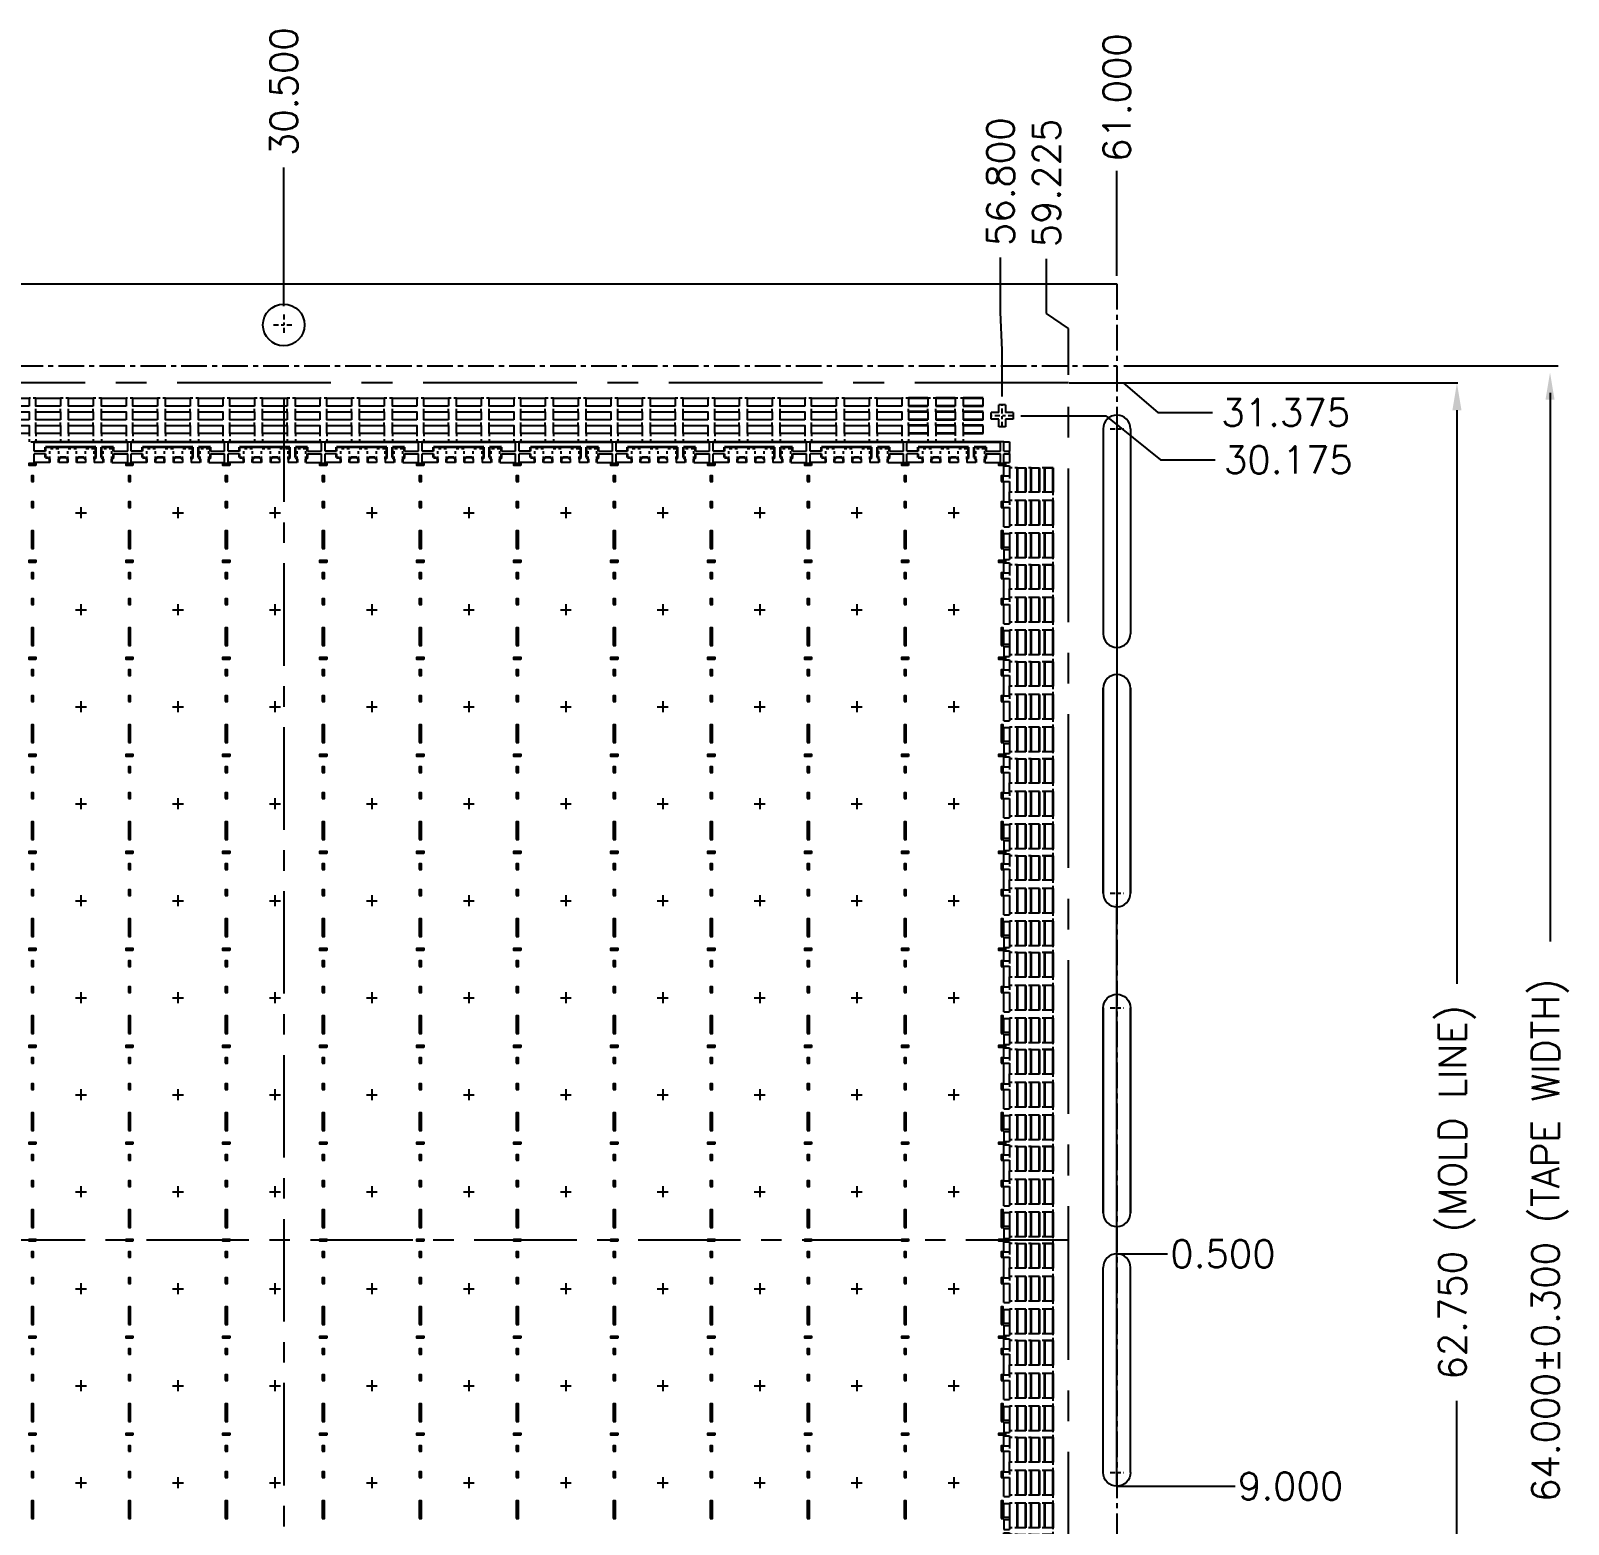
# Model space of a CAD drawing. Extents: x -251 to -90, y -161 to -25.
# Drawn here: x -146.3 to -90.1, y -82.6 to -28 of the extents above; entities that cross this region are included whole.
import ezdxf

# ---------------------------------------------------------------- set-up
doc = ezdxf.new("R2010")
doc.units = 0
doc.header["$LTSCALE"] = 0.15
doc.header["$MEASUREMENT"] = 0
doc.header["$PDSIZE"] = 0.2
doc.linetypes.add('CENTER', pattern=[2, 1.25, -0.25, 0.25, -0.25])
doc.linetypes.add('HIDDEN', pattern=[9.525, 6.35, -3.175])
for name, color, linetype in [('1', 7, 'Continuous'), ('1D', 4, 'Continuous'), ('2', 7, 'Continuous'), ('2D', 4, 'Continuous'), ('3', 7, 'Continuous'), ('HATCH', 4, 'Continuous'), ('Ribbon', 4, 'Continuous')]:
    doc.layers.add(name, color=color, linetype=linetype)
doc.layers.add('实线', color=7, linetype='Continuous', lineweight=35)
doc.styles.add('SIMPLEX', font='SIMPLEX')
doc.dimstyles.new('0.1', dxfattribs={"dimtxt": 0.1, "dimasz": 0.1, "dimexe": 0.03, "dimexo": 0.03, "dimgap": 0.03, "dimtad": 0, "dimdec": 3, "dimzin": 1, "dimdsep": 46, "dimtxsty": 'SIMPLEX', "dimcen": 0, "dimclrd": 256, "dimclre": 256, "dimclrt": 256, "dimadec": 0, "dimazin": 1, "dimtm": 1.25, "dimtfac": 1, "dimtdec": 3, "dimtmove": 0, "dimatfit": 0, "dimfxl": 1, "dimtolj": 1, "dimtzin": 0, "dimlwd": -1, "dimlwe": -1, "dimarcsym": 1})
doc.dimstyles.new('1.0', dxfattribs={"dimtxt": 1, "dimasz": 1, "dimexe": 0.3, "dimexo": 0.3, "dimgap": 0.3, "dimtad": 0, "dimdec": 3, "dimzin": 1, "dimdsep": 46, "dimtxsty": 'SIMPLEX', "dimcen": 0, "dimclrd": 256, "dimclre": 256, "dimclrt": 256, "dimadec": 0, "dimazin": 1, "dimtm": 1.25, "dimtfac": 1, "dimtdec": 3, "dimtmove": 0, "dimatfit": 0, "dimfxl": 1, "dimtolj": 1, "dimtzin": 0, "dimlwd": -1, "dimlwe": -1, "dimarcsym": 1})

# ---------------------------------------------------------------- blocks, each defined once
blk = doc.blocks.new('*D13')
at = {"layer": '1D', "transparency": 16777216}
for p, q in [((539.205, -715.633), (553.428, -715.633)), ((553.398, -716.633), (553.398, -737.63)), ((553.398, -777.383), (553.398, -752.881)), ((539.205, -778.383), (553.428, -778.383))]:
    blk.add_line(p, q, dxfattribs=at)
for points in [[(553.231, -716.633), (553.564, -716.633), (553.398, -715.633)], [(553.231, -777.383), (553.564, -777.383), (553.398, -778.383)]]:
    blk.add_solid(points, dxfattribs=at)
at = {"layer": 'Defpoints', "color": 0, "transparency": 16777216}
for p in [(539.175, -715.633), (539.175, -778.383), (553.398, -778.383)]:
    blk.add_point(p, dxfattribs=at)
at = {"layer": '1D', "transparency": 16777216, "insert": (553.398, -745.255), "char_height": 1, "attachment_point": 5, "rotation": 90, "style": 'SIMPLEX'}
blk.add_mtext('\\A1;62.750 (MOLD LINE)', dxfattribs=at)
blk = doc.blocks.new('*D19')
at = {"layer": '2D', "transparency": 16777216}
blk.add_line((540.95, -711.708), (540.95, -707.867), dxfattribs=at)
at = {"layer": 'Defpoints', "color": 0, "transparency": 16777216}
for p in [(540.95, -707.867), (540.95, -712.008), (479.95, -747.008)]:
    blk.add_point(p, dxfattribs=at)
at = {"layer": '2D', "transparency": 16777216, "insert": (540.95, -705.186), "char_height": 1, "attachment_point": 5, "rotation": 90, "style": 'SIMPLEX'}
blk.add_mtext('\\A1;61.000', dxfattribs=at)
blk = doc.blocks.new('*D20')
at = {"layer": '2D', "transparency": 16777216}
blk.add_line((510.45, -712.827), (510.45, -707.746), dxfattribs=at)
at = {"layer": 'Defpoints', "color": 0, "transparency": 16777216}
for p in [(510.45, -707.746), (510.45, -713.127), (479.95, -747.008)]:
    blk.add_point(p, dxfattribs=at)
at = {"layer": '2D', "transparency": 16777216, "insert": (510.45, -704.97), "char_height": 1, "attachment_point": 5, "rotation": 90, "style": 'SIMPLEX'}
blk.add_mtext('\\A1;30.500', dxfattribs=at)
blk = doc.blocks.new('*D26')
at = {"layer": '2D', "transparency": 16777216}
blk.add_line((535.45, -781.189), (535.45, -786.605), dxfattribs=at)
at = {"layer": 'Defpoints', "color": 0, "transparency": 16777216}
for p in [(479.95, -747.008), (535.45, -780.889), (535.45, -786.605)]:
    blk.add_point(p, dxfattribs=at)
at = {"layer": '2D', "transparency": 16777216, "insert": (535.45, -789.381), "char_height": 1, "attachment_point": 5, "rotation": 90, "style": 'SIMPLEX'}
blk.add_mtext('\\A1;55.500', dxfattribs=at)
blk = doc.blocks.new('*D7')
at = {"layer": '2D', "transparency": 16777216}
for p, q in [((538.375, -713.086), (538.375, -711.086)), ((539.175, -713.633), (538.375, -713.086)), ((539.175, -715.333), (539.175, -713.633))]:
    blk.add_line(p, q, dxfattribs=at)
at = {"layer": 'Defpoints', "color": 0, "transparency": 16777216}
for p in [(538.375, -711.086), (539.175, -715.633), (479.95, -747.008)]:
    blk.add_point(p, dxfattribs=at)
at = {"layer": '2D', "transparency": 16777216, "insert": (538.375, -708.31), "char_height": 1, "attachment_point": 5, "rotation": 90, "style": 'SIMPLEX'}
blk.add_mtext('\\A1;59.225', dxfattribs=at)
blk = doc.blocks.new('*D8')
at = {"layer": '2D', "transparency": 16777216}
for p, q in [((536.691, -713.044), (536.691, -711.044)), ((536.75, -714.429), (536.691, -713.044)), ((536.75, -716.129), (536.75, -714.429))]:
    blk.add_line(p, q, dxfattribs=at)
at = {"layer": 'Defpoints', "color": 0, "transparency": 16777216}
for p in [(536.691, -711.044), (536.75, -716.429), (479.95, -747.008)]:
    blk.add_point(p, dxfattribs=at)
at = {"layer": '2D', "transparency": 16777216, "insert": (536.691, -708.268), "char_height": 1, "attachment_point": 5, "rotation": 90, "style": 'SIMPLEX'}
blk.add_mtext('\\A1;56.800', dxfattribs=at)
blk = doc.blocks.new('*D9')
at = {"layer": '2D', "transparency": 16777216}
for p, q in [((539.475, -715.633), (541.175, -715.633)), ((541.175, -715.633), (542.447, -716.713)), ((542.447, -716.713), (544.447, -716.713))]:
    blk.add_line(p, q, dxfattribs=at)
at = {"layer": 'Defpoints', "color": 0, "transparency": 16777216}
for p in [(539.175, -715.633), (544.447, -716.713), (479.95, -747.008)]:
    blk.add_point(p, dxfattribs=at)
at = {"layer": '2D', "transparency": 16777216, "insert": (547.128, -716.713), "char_height": 1, "attachment_point": 5, "style": 'SIMPLEX'}
blk.add_mtext('\\A1;31.375', dxfattribs=at)
blk = doc.blocks.new('*D10')
at = {"layer": '2D', "transparency": 16777216}
for p, q in [((537.43, -716.834), (540.542, -716.834)), ((540.542, -716.834), (542.542, -718.446)), ((542.542, -718.446), (544.542, -718.446))]:
    blk.add_line(p, q, dxfattribs=at)
at = {"layer": 'Defpoints', "color": 0, "transparency": 16777216}
for p in [(537.13, -716.834), (544.542, -718.446), (479.95, -747.008)]:
    blk.add_point(p, dxfattribs=at)
at = {"layer": '2D', "transparency": 16777216, "insert": (547.223, -718.446), "char_height": 1, "attachment_point": 5, "style": 'SIMPLEX'}
blk.add_mtext('\\A1;30.175', dxfattribs=at)
blk = doc.blocks.new('103')
at = {"layer": 'HATCH'}
for p, q in [((-0.2, 0), (0.2, 0)), ((0, 0.2), (0, -0.2))]:
    blk.add_line(p, q, dxfattribs=at)
blk = doc.blocks.new('*U33')
at = {"layer": 'HATCH'}
blk.add_blockref('103', (0, 0), dxfattribs=at)
blk = doc.blocks.new('*U34')
at = {"layer": '1', "color": 0, "linetype": 'ByBlock', "lineweight": -2, "transparency": 16777216}
for p in [(78.1, 53.25), (81.65, 53.25), (85.2, 53.25), (88.75, 53.25), (92.3, 53.25), (95.85, 53.25), (99.4, 53.25), (102.95, 53.25), (106.5, 53.25), (110.05, 53.25), (78.1, 49.7), (81.65, 49.7), (85.2, 49.7), (88.75, 49.7), (92.3, 49.7), (95.85, 49.7), (99.4, 49.7), (102.95, 49.7), (106.5, 49.7), (110.05, 49.7), (78.1, 46.15), (81.65, 46.15), (85.2, 46.15), (88.75, 46.15), (92.3, 46.15), (95.85, 46.15), (99.4, 46.15), (102.95, 46.15), (106.5, 46.15), (110.05, 46.15), (78.1, 42.6), (81.65, 42.6), (85.2, 42.6), (88.75, 42.6), (92.3, 42.6), (95.85, 42.6), (99.4, 42.6), (102.95, 42.6), (106.5, 42.6), (110.05, 42.6), (78.1, 39.05), (81.65, 39.05), (85.2, 39.05), (88.75, 39.05), (92.3, 39.05), (95.85, 39.05), (99.4, 39.05), (102.95, 39.05), (106.5, 39.05), (110.05, 39.05), (78.1, 35.5), (81.65, 35.5), (85.2, 35.5), (88.75, 35.5), (92.3, 35.5), (95.85, 35.5), (99.4, 35.5), (102.95, 35.5), (106.5, 35.5), (110.05, 35.5), (78.1, 31.95), (81.65, 31.95), (85.2, 31.95), (88.75, 31.95), (92.3, 31.95), (95.85, 31.95), (99.4, 31.95), (102.95, 31.95), (106.5, 31.95), (110.05, 31.95), (78.1, 28.4), (81.65, 28.4), (85.2, 28.4), (88.75, 28.4), (92.3, 28.4), (95.85, 28.4), (99.4, 28.4), (102.95, 28.4), (106.5, 28.4), (110.05, 28.4), (78.1, 24.85), (81.65, 24.85), (85.2, 24.85), (88.75, 24.85), (92.3, 24.85), (95.85, 24.85), (99.4, 24.85), (102.95, 24.85), (106.5, 24.85), (110.05, 24.85), (78.1, 21.3), (81.65, 21.3), (85.2, 21.3), (88.75, 21.3), (92.3, 21.3), (95.85, 21.3), (99.4, 21.3), (102.95, 21.3), (106.5, 21.3), (110.05, 21.3), (78.1, 17.75), (81.65, 17.75), (85.2, 17.75), (88.75, 17.75), (92.3, 17.75), (95.85, 17.75), (99.4, 17.75), (102.95, 17.75), (106.5, 17.75), (110.05, 17.75)]:
    blk.add_blockref('*U33', p, dxfattribs=at)
blk = doc.blocks.new('*U38')
at = {"layer": 'HATCH'}
blk.add_lwpolyline([(-0.125, 0.04), (0.125, 0.04), (0.125, -0.04), (-0.125, -0.04)], close=True, dxfattribs=at)
blk = doc.blocks.new('*U39')
at = {"layer": '1', "color": 0, "linetype": 'ByBlock', "lineweight": -2, "transparency": 16777216}
blk.add_blockref('*U38', (0, 0), dxfattribs=at)
blk = doc.blocks.new('*U36')
at = {"layer": '1', "rotation": 180}
blk.add_blockref('*U39', (0, 0), dxfattribs=at)
blk = doc.blocks.new('*U37')
at = {"layer": 'HATCH', "color": 0, "linetype": 'ByBlock', "lineweight": -2, "transparency": 16777216}
for p in [(78.1, 56.8), (81.65, 56.8), (85.2, 56.8), (88.75, 56.8), (92.3, 56.8), (95.85, 56.8), (99.4, 56.8), (102.95, 56.8), (106.5, 56.8), (110.05, 56.8), (113.6, 56.8), (78.1, 53.25), (81.65, 53.25), (85.2, 53.25), (88.75, 53.25), (92.3, 53.25), (95.85, 53.25), (99.4, 53.25), (102.95, 53.25), (106.5, 53.25), (110.05, 53.25), (113.6, 53.25), (78.1, 49.7), (81.65, 49.7), (85.2, 49.7), (88.75, 49.7), (92.3, 49.7), (95.85, 49.7), (99.4, 49.7), (102.95, 49.7), (106.5, 49.7), (110.05, 49.7), (113.6, 49.7), (78.1, 46.15), (81.65, 46.15), (85.2, 46.15), (88.75, 46.15), (92.3, 46.15), (95.85, 46.15), (99.4, 46.15), (102.95, 46.15), (106.5, 46.15), (110.05, 46.15), (113.6, 46.15), (78.1, 42.6), (81.65, 42.6), (85.2, 42.6), (88.75, 42.6), (92.3, 42.6), (95.85, 42.6), (99.4, 42.6), (102.95, 42.6), (106.5, 42.6), (110.05, 42.6), (113.6, 42.6), (78.1, 39.05), (81.65, 39.05), (85.2, 39.05), (88.75, 39.05), (92.3, 39.05), (95.85, 39.05), (99.4, 39.05), (102.95, 39.05), (106.5, 39.05), (110.05, 39.05), (113.6, 39.05), (78.1, 35.5), (81.65, 35.5), (85.2, 35.5), (88.75, 35.5), (92.3, 35.5), (95.85, 35.5), (99.4, 35.5), (102.95, 35.5), (106.5, 35.5), (110.05, 35.5), (113.6, 35.5), (78.1, 31.95), (81.65, 31.95), (85.2, 31.95), (88.75, 31.95), (92.3, 31.95), (95.85, 31.95), (99.4, 31.95), (102.95, 31.95), (106.5, 31.95), (110.05, 31.95), (113.6, 31.95), (78.1, 28.4), (81.65, 28.4), (85.2, 28.4), (88.75, 28.4), (92.3, 28.4), (95.85, 28.4), (99.4, 28.4), (102.95, 28.4), (106.5, 28.4), (110.05, 28.4), (113.6, 28.4), (78.1, 24.85), (81.65, 24.85), (85.2, 24.85), (88.75, 24.85), (92.3, 24.85), (95.85, 24.85), (99.4, 24.85), (102.95, 24.85), (106.5, 24.85), (110.05, 24.85), (113.6, 24.85), (78.1, 21.3), (81.65, 21.3), (85.2, 21.3), (88.75, 21.3), (92.3, 21.3), (95.85, 21.3), (99.4, 21.3), (102.95, 21.3), (106.5, 21.3), (110.05, 21.3), (113.6, 21.3)]:
    blk.add_blockref('*U36', p, dxfattribs=at)
blk = doc.blocks.new('*U40')
at = {"layer": 'Ribbon'}
for points in [[(-0.04, 1.127), (0.04, 1.127), (0.04, 1.328), (-0.04, 1.328)], [(-0.04, 0.173), (0.04, 0.173), (0.04, 0.373), (-0.04, 0.373)], [(-0.04, -1.328), (0.04, -1.328), (0.04, -0.683), (-0.04, -0.683)]]:
    blk.add_lwpolyline(points, close=True, dxfattribs=at)
blk = doc.blocks.new('*U41')
at = {"layer": '1', "color": 0, "linetype": 'ByBlock', "lineweight": -2, "transparency": 16777216}
for p in [(78.1, 53.25), (81.65, 53.25), (85.2, 53.25), (88.75, 53.25), (92.3, 53.25), (95.85, 53.25), (99.4, 53.25), (102.95, 53.25), (106.5, 53.25), (110.05, 53.25), (113.6, 53.25), (78.1, 49.7), (81.65, 49.7), (85.2, 49.7), (88.75, 49.7), (92.3, 49.7), (95.85, 49.7), (99.4, 49.7), (102.95, 49.7), (106.5, 49.7), (110.05, 49.7), (113.6, 49.7), (78.1, 46.15), (81.65, 46.15), (85.2, 46.15), (88.75, 46.15), (92.3, 46.15), (95.85, 46.15), (99.4, 46.15), (102.95, 46.15), (106.5, 46.15), (110.05, 46.15), (113.6, 46.15), (78.1, 42.6), (81.65, 42.6), (85.2, 42.6), (88.75, 42.6), (92.3, 42.6), (95.85, 42.6), (99.4, 42.6), (102.95, 42.6), (106.5, 42.6), (110.05, 42.6), (113.6, 42.6), (78.1, 39.05), (81.65, 39.05), (85.2, 39.05), (88.75, 39.05), (92.3, 39.05), (95.85, 39.05), (99.4, 39.05), (102.95, 39.05), (106.5, 39.05), (110.05, 39.05), (113.6, 39.05), (78.1, 35.5), (81.65, 35.5), (85.2, 35.5), (88.75, 35.5), (92.3, 35.5), (95.85, 35.5), (99.4, 35.5), (102.95, 35.5), (106.5, 35.5), (110.05, 35.5), (113.6, 35.5), (78.1, 31.95), (81.65, 31.95), (85.2, 31.95), (88.75, 31.95), (92.3, 31.95), (95.85, 31.95), (99.4, 31.95), (102.95, 31.95), (106.5, 31.95), (110.05, 31.95), (113.6, 31.95), (78.1, 28.4), (81.65, 28.4), (85.2, 28.4), (88.75, 28.4), (92.3, 28.4), (95.85, 28.4), (99.4, 28.4), (102.95, 28.4), (106.5, 28.4), (110.05, 28.4), (113.6, 28.4), (78.1, 24.85), (81.65, 24.85), (85.2, 24.85), (88.75, 24.85), (92.3, 24.85), (95.85, 24.85), (99.4, 24.85), (102.95, 24.85), (106.5, 24.85), (110.05, 24.85), (113.6, 24.85), (78.1, 21.3), (81.65, 21.3), (85.2, 21.3), (88.75, 21.3), (92.3, 21.3), (95.85, 21.3), (99.4, 21.3), (102.95, 21.3), (106.5, 21.3), (110.05, 21.3), (113.6, 21.3), (78.1, 17.75), (81.65, 17.75), (85.2, 17.75), (88.75, 17.75), (92.3, 17.75), (95.85, 17.75), (99.4, 17.75), (102.95, 17.75), (106.5, 17.75), (110.05, 17.75), (113.6, 17.75)]:
    blk.add_blockref('*U40', p, dxfattribs=at)
blk = doc.blocks.new('*U46')
at = {"layer": 'HATCH', "linetype": 'HIDDEN', "ltscale": 0.1}
blk.add_line((0, -0.125), (0, 0.125), dxfattribs=at)
blk = doc.blocks.new('*U47')
at = {"layer": '1', "color": 0, "linetype": 'ByBlock', "lineweight": -2, "transparency": 16777216}
for p in [(0, 49.7), (0, 46.15), (0, 42.6), (0, 39.05), (0, 35.5), (0, 31.95), (0, 28.4), (0, 24.85), (0, 21.3), (0, 17.75), (0, 14.2), (0, 10.65), (0, 7.1), (0, 3.55), (0, 0)]:
    blk.add_blockref('*U46', p, dxfattribs=at)
blk = doc.blocks.new('*U52')
at = {"layer": '1'}
for points in [[(-1.775, 0.5), (-0.875, 0.5), (-0.875, 0.2), (-1.775, 0.2)], [(-0.575, 0.5), (0.325, 0.5), (0.325, 0.2), (-0.575, 0.2)], [(0.625, 0.5), (1.525, 0.5), (1.525, 0.2), (0.625, 0.2)], [(-1.775, 0), (-0.875, 0), (-0.875, -0.3), (-1.775, -0.3)], [(-1.775, -0.5), (-0.875, -0.5), (-0.875, -0.8), (-1.775, -0.8)], [(-0.575, 0), (0.325, 0), (0.325, -0.3), (-0.575, -0.3)], [(-0.575, -0.5), (0.325, -0.5), (0.325, -0.8), (-0.575, -0.8)], [(0.625, 0), (1.525, 0), (1.525, -0.3), (0.625, -0.3)], [(0.625, -0.5), (1.525, -0.5), (1.525, -0.8), (0.625, -0.8)]]:
    blk.add_lwpolyline(points, close=True, dxfattribs=at)
at = {"layer": 'HATCH', "linetype": 'HIDDEN', "ltscale": 0.1}
for p, q in [((-1.775, 0.5), (-1.775, 0.8)), ((-0.875, 0.5), (-0.875, 0.8)), ((-0.575, 0.5), (-0.575, 0.8)), ((0.325, 0.5), (0.325, 0.8)), ((0.625, 0.5), (0.625, 0.8)), ((1.525, 0.5), (1.525, 0.8)), ((-0.875, 0.2), (-0.875, 0)), ((-0.575, 0.2), (-0.575, 0)), ((0.325, 0.2), (0.325, 0)), ((0.625, 0.2), (0.625, 0)), ((1.525, 0.2), (1.525, 0)), ((-0.875, -0.3), (-0.875, -0.5)), ((-0.575, -0.3), (-0.575, -0.5)), ((0.325, -0.3), (0.325, -0.5)), ((0.625, -0.3), (0.625, -0.5)), ((1.525, -0.3), (1.525, -0.5)), ((-0.875, -0.8), (-0.575, -0.8)), ((0.325, -0.8), (0.625, -0.8)), ((1.525, -0.8), (1.775, -0.8))]:
    blk.add_line(p, q, dxfattribs=at)
blk = doc.blocks.new('*U53')
at = {"layer": '1', "color": 0, "linetype": 'ByBlock', "lineweight": -2, "transparency": 16777216}
for p in [(0, 0), (3.55, 0), (7.1, 0), (10.65, 0), (14.2, 0), (17.75, 0), (21.3, 0), (24.85, 0), (28.4, 0), (31.95, 0), (35.5, 0), (39.05, 0), (42.6, 0), (46.15, 0)]:
    blk.add_blockref('*U52', p, dxfattribs=at)
blk = doc.blocks.new('*U58')
at = {"layer": '1'}
for p, q in [((0.165, 0), (-0.165, 0)), ((0.815, 0), (0.485, 0)), ((-0.485, 0), (-0.815, 0))]:
    blk.add_line(p, q, dxfattribs=at)
blk = doc.blocks.new('*U59')
at = {"layer": '1', "color": 0, "linetype": 'ByBlock', "lineweight": -2, "transparency": 16777216}
for p in [(74.55, 0), (78.1, 0), (81.65, 0), (85.2, 0), (88.75, 0), (92.3, 0), (95.85, 0), (99.4, 0), (102.95, 0), (106.5, 0)]:
    blk.add_blockref('*U58', p, dxfattribs=at)
blk = doc.blocks.new('*U62')
at = {"layer": 'HATCH', "linetype": 'HIDDEN', "ltscale": 0.1}
blk.add_line((0, -0.125), (0, 0.125), dxfattribs=at)
blk = doc.blocks.new('*U63')
at = {"layer": '1', "color": 0, "linetype": 'ByBlock', "lineweight": -2, "transparency": 16777216}
for p in [(0, 49.7), (0, 46.15), (0, 42.6), (0, 39.05), (0, 35.5), (0, 31.95), (0, 28.4), (0, 24.85), (0, 21.3), (0, 17.75), (0, 14.2), (0, 10.65), (0, 7.1), (0, 3.55), (0, 0)]:
    blk.add_blockref('*U62', p, dxfattribs=at)
blk = doc.blocks.new('*U35')
at = {"layer": '2'}
for p, q in [((-0.35, 1.65), (-0.65, 1.65)), ((-0.65, 1.65), (-0.35, 1.65)), ((0.15, 1.65), (-0.15, 1.65)), ((0.65, 1.65), (0.35, 1.65)), ((-0.65, 0.75), (-0.35, 0.75)), ((-0.65, 0.75), (-0.35, 0.75)), ((-0.15, 0.75), (0.15, 0.75)), ((0.35, 0.75), (0.65, 0.75)), ((-0.65, 0.45), (-0.35, 0.45)), ((-0.65, 0.45), (-0.35, 0.45)), ((-0.15, 0.45), (0.15, 0.45)), ((0.35, 0.45), (0.65, 0.45)), ((-0.65, -0.45), (-0.35, -0.45)), ((-0.65, -0.45), (-0.35, -0.45)), ((-0.15, -0.45), (0.15, -0.45)), ((0.35, -0.45), (0.65, -0.45)), ((-0.65, -0.75), (-0.35, -0.75)), ((-0.65, -0.75), (-0.35, -0.75)), ((-0.15, -0.75), (0.15, -0.75)), ((0.35, -0.75), (0.65, -0.75)), ((-0.65, -1.65), (-0.35, -1.65)), ((-0.65, -1.65), (-0.35, -1.65)), ((-0.15, -1.65), (0.15, -1.65)), ((0.35, -1.65), (0.65, -1.65))]:
    blk.add_line(p, q, dxfattribs=at)
at = {"layer": '实线', "color": 0}
for p, q in [((-0.65, 0.75), (-0.65, 1.65)), ((-0.35, 0.75), (-0.35, 1.65)), ((-0.15, 0.75), (-0.15, 1.65)), ((0.15, 0.75), (0.15, 1.65)), ((0.35, 0.75), (0.35, 1.65)), ((0.65, 0.75), (0.65, 1.65)), ((-0.65, -0.45), (-0.65, 0.45)), ((-0.35, -0.45), (-0.35, 0.45)), ((-0.15, -0.45), (-0.15, 0.45)), ((0.15, -0.45), (0.15, 0.45)), ((0.35, -0.45), (0.35, 0.45)), ((0.65, -0.45), (0.65, 0.45)), ((-0.65, -1.65), (-0.65, -0.75)), ((-0.35, -1.65), (-0.35, -0.75)), ((-0.15, -1.65), (-0.15, -0.75)), ((0.15, -1.65), (0.15, -0.75)), ((0.35, -1.65), (0.35, -0.75)), ((0.65, -1.65), (0.65, -0.75))]:
    blk.add_line(p, q, dxfattribs=at)
blk = doc.blocks.new('*U64')
at = {"layer": '1'}
for p, q in [((0.9, 1.715), (0.7, 1.715)), ((0.9, 1.35), (0.9, 1.715)), ((0.7, 0.395), (0.7, 0.761)), ((0.7, -0.45), (0.7, -0.51)), ((0.9, -0.76), (0.7, -0.76)), ((0.9, -1.255), (0.9, -0.76)), ((0.9, -1.35), (0.9, -1.715)), ((0.9, -1.715), (0.7, -1.715))]:
    blk.add_line(p, q, dxfattribs=at)
at = {"layer": '2'}
for p, q in [((0.7, 1.715), (0.7, 1.355)), ((0.9, 1.35), (0.7, 1.35)), ((0.7, 1.15), (0.7, 0.76)), ((0.7, 0.195), (0.7, -0.45)), ((0.9, 0.195), (0.7, 0.195)), ((0.7, -0.76), (0.7, -1.255)), ((0.9, -1.255), (0.7, -1.255)), ((0.7, -1.35), (0.7, -1.715)), ((0.9, -1.35), (0.7, -1.35))]:
    blk.add_line(p, q, dxfattribs=at)
at = {"layer": 'HATCH', "linetype": 'HIDDEN', "ltscale": 0.1}
for p, q in [((-0.6, 1.65), (-0.4, 1.65)), ((-0.6, 1.65), (-0.4, 1.65)), ((-0.1, 1.65), (0.1, 1.65)), ((-0.1, 1.65), (0.1, 1.65)), ((0.4, 1.65), (0.7, 1.65)), ((0.7, 1.35), (0.7, 1.15)), ((-0.9, 0.45), (-0.9, 0.75)), ((-0.6, 0.75), (-0.4, 0.75)), ((-0.1, 0.75), (0.1, 0.75)), ((0.4, 0.75), (0.7, 0.75)), ((-0.6, 0.45), (-0.4, 0.45)), ((-0.1, 0.45), (0.1, 0.45)), ((0.4, 0.45), (0.7, 0.45)), ((0.7, 0.395), (0.7, 0.195)), ((-0.9, -0.75), (-0.9, -0.45)), ((-0.6, -0.45), (-0.4, -0.45)), ((-0.1, -0.45), (0.1, -0.45)), ((0.4, -0.45), (0.7, -0.45)), ((-0.6, -0.75), (-0.4, -0.75)), ((-0.1, -0.75), (0.1, -0.75)), ((0.4, -0.75), (0.7, -0.75)), ((0.7, -0.75), (0.7, -0.76)), ((-0.6, -1.65), (-0.4, -1.65)), ((-0.6, -1.65), (-0.4, -1.65)), ((-0.1, -1.65), (0.1, -1.65)), ((-0.1, -1.65), (0.1, -1.65)), ((0.4, -1.65), (0.7, -1.65))]:
    blk.add_line(p, q, dxfattribs=at)
at = {"layer": 'HATCH'}
blk.add_line((0.7, -1.255), (0.7, -1.35), dxfattribs=at)
at = {"layer": '2', "color": 0, "linetype": 'ByBlock', "lineweight": -2, "transparency": 16777216}
blk.add_blockref('*U35', (-0.25, 0), dxfattribs=at)
blk = doc.blocks.new('*U65')
at = {"layer": '1', "color": 0, "linetype": 'ByBlock', "lineweight": -2, "transparency": 16777216}
blk.add_blockref('*U64', (0, 0), dxfattribs=at)
blk = doc.blocks.new('*U60')
at = {"layer": '1'}
for p, q in [((0.9, 1.715), (0.7, 1.715)), ((0.9, 1.35), (0.9, 1.715)), ((0.9, 0.395), (0.9, 1.15)), ((0.7, 0.395), (0.7, 0.761)), ((0.9, -0.51), (0.9, 0.195)), ((0.7, -0.45), (0.7, -0.51)), ((0.9, -0.51), (0.7, -0.51)), ((0.9, -0.76), (0.7, -0.76)), ((0.9, -1.255), (0.9, -0.76)), ((0.9, -1.35), (0.9, -1.715)), ((0.9, -1.715), (0.7, -1.715))]:
    blk.add_line(p, q, dxfattribs=at)
at = {"layer": '2'}
for p, q in [((0.7, 1.715), (0.7, 1.355)), ((0.9, 1.35), (0.7, 1.35)), ((0.7, 1.15), (0.7, 0.76)), ((0.9, 1.15), (0.7, 1.15)), ((0.9, 0.395), (0.7, 0.395)), ((0.7, 0.195), (0.7, -0.45)), ((0.9, 0.195), (0.7, 0.195)), ((0.7, -0.76), (0.7, -1.255)), ((0.9, -1.255), (0.7, -1.255)), ((0.7, -1.35), (0.7, -1.715)), ((0.9, -1.35), (0.7, -1.35))]:
    blk.add_line(p, q, dxfattribs=at)
at = {"layer": 'HATCH', "linetype": 'HIDDEN', "ltscale": 0.1}
for p, q in [((0.7, 1.35), (0.7, 1.15)), ((0.7, 0.395), (0.7, 0.195)), ((0.7, -0.75), (0.7, -0.76))]:
    blk.add_line(p, q, dxfattribs=at)
at = {"layer": 'HATCH'}
blk.add_line((0.7, -1.255), (0.7, -1.35), dxfattribs=at)
at = {"layer": '1'}
blk.add_blockref('*U65', (0, 0), dxfattribs=at)
blk = doc.blocks.new('*U61')
at = {"layer": '1', "color": 0, "linetype": 'ByBlock', "lineweight": -2, "transparency": 16777216}
for p in [(0, 49.7), (0, 46.15), (0, 42.6), (0, 39.05), (0, 35.5), (0, 31.95), (0, 28.4), (0, 24.85), (0, 21.3), (0, 17.75), (0, 14.2), (0, 10.65), (0, 7.1), (0, 3.55), (0, 0)]:
    blk.add_blockref('*U60', p, dxfattribs=at)
blk = doc.blocks.new('*U68')
at = {"layer": '1'}
for p, q in [((-1.073, 0.382), (-1.648, 0.382)), ((-1.648, 0.382), (-1.648, 0.057)), ((-1.073, 0.382), (-1.648, 0.382)), ((-1.233, 0.057), (-1.648, 0.057)), ((-0.423, 0.382), (-0.753, 0.382)), ((0.227, 0.382), (-0.103, 0.382)), ((0.877, 0.382), (0.547, 0.382)), ((1.197, 0.382), (1.773, 0.382)), ((1.197, 0.382), (1.773, 0.382)), ((1.257, 0.057), (1.773, 0.057)), ((1.773, 0.382), (1.773, 0.057)), ((-1.648, -0.043), (-1.648, -0.383)), ((-1.233, -0.043), (-1.648, -0.043)), ((1.257, -0.043), (1.773, -0.043)), ((1.773, -0.043), (1.773, -0.383))]:
    blk.add_line(p, q, dxfattribs=at)
at = {"layer": '3'}
for p, q in [((0.227, 0.257), (0.227, 0.382)), ((0.547, 0.257), (0.547, 0.382))]:
    blk.add_line(p, q, dxfattribs=at)
at = {"layer": 'HATCH', "linetype": 'HIDDEN', "ltscale": 0.1}
for p, q in [((-1.073, 0.257), (-1.073, -0.123)), ((-0.753, 0.257), (-0.753, -0.123)), ((-0.423, 0.257), (-0.423, -0.123)), ((-0.103, 0.257), (-0.103, -0.123)), ((0.227, 0.257), (0.227, -0.123)), ((0.547, 0.257), (0.547, -0.123)), ((0.877, 0.257), (0.877, -0.123)), ((1.197, 0.257), (1.197, -0.123)), ((-0.753, -0.123), (-1.073, -0.123)), ((-0.103, -0.123), (-0.423, -0.123)), ((0.547, -0.123), (0.227, -0.123)), ((1.197, -0.123), (0.877, -0.123))]:
    blk.add_line(p, q, dxfattribs=at)
at = {"layer": 'HATCH'}
blk.add_line((-1.773, -0.383), (-1.653, -0.383), dxfattribs=at)
at = {"layer": '实线', "color": 0}
for p, q in [((-1.233, 0.197), (-1.233, 0.057)), ((-1.233, 0.197), (-1.133, 0.197)), ((-1.133, 0.197), (-1.073, 0.257)), ((-1.073, 0.382), (-1.073, 0.257)), ((-0.753, 0.377), (-0.753, 0.257)), ((-0.693, 0.197), (-0.753, 0.257)), ((-0.483, 0.197), (-0.693, 0.197)), ((-0.483, 0.197), (-0.423, 0.257)), ((-0.423, 0.382), (-0.423, 0.257)), ((-0.103, 0.257), (-0.103, 0.382)), ((-0.043, 0.197), (-0.103, 0.257)), ((0.167, 0.197), (-0.043, 0.197)), ((0.167, 0.197), (0.227, 0.257)), ((0.607, 0.197), (0.547, 0.257)), ((0.607, 0.197), (0.607, -0.183)), ((0.817, 0.197), (0.817, -0.183)), ((0.817, 0.197), (0.877, 0.257)), ((0.877, 0.257), (0.877, 0.382)), ((1.197, 0.382), (1.197, 0.257)), ((1.257, 0.197), (1.197, 0.257)), ((1.257, 0.197), (1.257, 0.057)), ((-1.653, -0.383), (1.773, -0.383)), ((-1.233, -0.043), (-1.233, -0.183)), ((0.607, -0.183), (-1.233, -0.183)), ((1.257, -0.183), (0.817, -0.183)), ((1.257, -0.043), (1.257, -0.183))]:
    blk.add_line(p, q, dxfattribs=at)
blk = doc.blocks.new('*U69')
at = {"layer": '1', "color": 0, "linetype": 'ByBlock', "lineweight": -2, "transparency": 16777216}
for p in [(78.1, 0), (81.65, 0), (85.2, 0), (88.75, 0), (92.3, 0), (95.85, 0), (99.4, 0), (102.95, 0), (106.5, 0), (110.05, 0)]:
    blk.add_blockref('*U68', p, dxfattribs=at)

msp = doc.modelspace()

# ---------------------------------------------------------------- linework, layer by layer
for p, q in [((-111.1872, -42.1998), (-111.1872, -41.9498)), ((-110.9122, -41.9498), (-111.1872, -41.9498)), ((-110.9122, -42.1998), (-111.1872, -42.1998)), ((-110.9122, -41.9498), (-110.9122, -41.6748)), ((-110.9122, -42.4744), (-110.9122, -42.1998)), ((-110.6622, -41.6748), (-110.6622, -41.9498)), ((-110.3872, -41.9498), (-110.6622, -41.9498)), ((-110.6622, -42.1998), (-110.6622, -42.4744)), ((-110.3872, -42.1998), (-110.6622, -42.1998)), ((-110.3872, -41.9498), (-110.3872, -42.1998)), ((-110.6622, -42.4744), (-110.9122, -42.4744)), ((-107.0872, -42.5494), (-107.0872, -50.0494)), ((-106.0872, -42.5494), (-106.0872, -50.0494)), ((-107.0872, -80.7494), (-107.0872, -73.2494)), ((-106.0872, -80.7494), (-106.0872, -73.2494))]:
    msp.add_line(p, q)
at = {"layer": '1'}
for p, q in [((-228.8372, -37.2494), (-106.5872, -37.2494)), ((-110.6622, -41.6748), (-110.9122, -41.6748)), ((-110.5222, -43.0244), (-110.5222, -43.3644)), ((-114.4022, -43.7844), (-114.2722, -43.7844)), ((-110.7222, -43.3644), (-110.5222, -43.3644)), ((-110.7222, -43.4644), (-110.5222, -43.4644)), ((-110.5222, -43.4644), (-110.5222, -43.7872)), ((-107.0872, -59.5494), (-107.0872, -52.0494)), ((-106.0872, -52.0494), (-106.0872, -59.5494)), ((-107.0872, -63.7494), (-107.0872, -71.2494)), ((-106.0872, -71.2494), (-106.0872, -63.7494))]:
    msp.add_line(p, q, dxfattribs=at)
for points in [[(-106.0872, -42.5494, 1), (-107.0872, -42.5494)], [(-107.0872, -52.0494), (-107.0872, -59.5494, 1), (-106.0872, -59.5494), (-106.0872, -52.0494)], [(-107.0872, -71.2494), (-107.0872, -63.7494, -1), (-106.0872, -63.7494), (-106.0872, -71.2494)], [(-106.0872, -80.7494, -1), (-107.0872, -80.7494)]]:
    msp.add_lwpolyline(points, format="xyb", dxfattribs=at)
at = {"layer": '1', "ltscale": 2}
msp.add_circle((-137.0872, -38.7494), 0.762, dxfattribs=at)
at = {"layer": '1'}
for centre, start, end in [((-106.5872, -50.0494), 180, 0), ((-106.5872, -52.0494), 0, 180), ((-106.5872, -71.2494), 180, 0), ((-106.5872, -73.2494), 0, 180)]:
    msp.add_arc(centre, 0.5, start, end, dxfattribs=at)
at = {"layer": '1D', "linetype": 'CENTER', "ltscale": 5}
msp.add_line((-106.5872, -37.2494), (-106.5872, -107.2494), dxfattribs=at)
at = {"layer": '1D', "linetype": 'CENTER'}
for p, q in [((-137.4682, -38.7494), (-136.7062, -38.7494)), ((-137.0872, -38.3684), (-137.0872, -39.1304)), ((-110.3823, -42.0748), (-111.1922, -42.0748)), ((-110.7872, -42.4798), (-110.7872, -41.6699)), ((-106.8372, -42.5494), (-106.3372, -42.5494)), ((-106.8372, -59.5494), (-106.3372, -59.5494)), ((-106.8372, -63.7494), (-106.3372, -63.7494)), ((-106.8372, -63.7494), (-106.3372, -63.7494)), ((-106.8372, -80.7494), (-106.3372, -80.7494)), ((-106.8372, -80.7494), (-106.3372, -80.7494))]:
    msp.add_line(p, q, dxfattribs=at)
at = {"layer": '1D', "color": 2, "linetype": 'CENTER', "ltscale": 5}
msp.add_line((-230.8372, -40.2494), (-106.5872, -40.2494), dxfattribs=at)
at = {"layer": '1D'}
for p, q in [((-106.3316, -40.2494), (-90.4315, -40.2494)), ((-103.3645, -40.2494), (-103.3574, -40.2494)), ((-90.7315, -41.2379), (-90.7315, -61.3127)), ((-106.5872, -41.8494), (-106.5872, -42.0494)), ((-106.5872, -63.2194), (-106.5872, -59.9494)), ((-106.5572, -72.7494), (-104.7364, -72.7494)), ((-106.5572, -81.2494), (-102.2591, -81.2494))]:
    msp.add_line(p, q, dxfattribs=at)
at = {"layer": '1D', "color": 1, "linetype": 'CENTER', "ltscale": 30}
for p, q in [((-108.3622, -40.8744), (-226.8122, -40.8744)), ((-108.3622, -103.6244), (-108.3622, -40.8744))]:
    msp.add_line(p, q, dxfattribs=at)
at = {"layer": '1D', "linetype": 'CENTER', "ltscale": 20}
msp.add_line((-137.0872, -41.4744), (-137.0872, -102.9744), dxfattribs=at)
at = {"layer": '1D', "color": 5, "linetype": 'CENTER', "ltscale": 20}
msp.add_line((-108.3622, -72.2494), (-226.8122, -72.2494), dxfattribs=at)
at = {"layer": '1D'}
msp.add_solid([(-90.8981, -41.4879), (-90.5648, -41.4879), (-90.7315, -40.4879)], dxfattribs=at)
at = {"layer": '2'}
for p, q in [((-114.2122, -41.4244), (-114.2122, -41.7244)), ((-113.5122, -41.4244), (-113.5122, -41.7244)), ((-113.2122, -41.4244), (-113.2122, -41.7244)), ((-112.5122, -41.4244), (-112.5122, -41.7244)), ((-112.2122, -41.4244), (-112.2122, -41.7244)), ((-111.4872, -41.7244), (-111.4872, -41.4244)), ((-114.2122, -41.9244), (-114.2122, -42.2244)), ((-113.5122, -41.9244), (-113.5122, -42.2244)), ((-113.2122, -41.9244), (-113.2122, -42.2244)), ((-112.5122, -41.9244), (-112.5122, -42.2244)), ((-112.2122, -41.9244), (-112.2122, -42.2244)), ((-111.4872, -42.2244), (-111.4872, -41.9244)), ((-114.2122, -42.4244), (-114.2122, -42.7244)), ((-113.5122, -42.4244), (-113.5122, -42.7244)), ((-113.2122, -42.4244), (-113.2122, -42.7244)), ((-112.5122, -42.4244), (-112.5122, -42.7244)), ((-112.2122, -42.4244), (-112.2122, -42.7244)), ((-111.4872, -42.7244), (-111.4872, -42.4244)), ((-111.4872, -42.7244), (-111.4872, -42.4244)), ((-110.8522, -43.3644), (-110.8522, -43.0244)), ((-110.7222, -43.3644), (-110.7222, -43.0244)), ((-110.7222, -43.0244), (-110.5222, -43.0244)), ((-110.8522, -43.7844), (-110.8522, -43.4644)), ((-110.7222, -43.7872), (-110.7222, -43.4644)), ((-110.7222, -43.7872), (-110.5222, -43.7872))]:
    msp.add_line(p, q, dxfattribs=at)
at = {"layer": '2D'}
for p, q in [((-106.5872, -42.0494), (-106.5872, -60.0494)), ((-106.5872, -81.2494), (-106.5872, -63.2494))]:
    msp.add_line(p, q, dxfattribs=at)
at = {"layer": 'HATCH', "linetype": 'HIDDEN', "ltscale": 0.1}
for p, q in [((-114.2122, -41.4244), (-114.4622, -41.4244)), ((-113.2122, -41.4244), (-113.5122, -41.4244)), ((-112.2122, -41.4244), (-112.5122, -41.4244)), ((-114.2122, -41.9244), (-114.2122, -41.7244)), ((-113.5122, -41.9244), (-113.5122, -41.7244)), ((-113.2122, -41.9244), (-113.2122, -41.7244)), ((-112.5122, -41.9244), (-112.5122, -41.7244)), ((-112.2122, -41.9244), (-112.2122, -41.7244)), ((-114.2122, -42.4244), (-114.2122, -42.2244)), ((-114.2122, -42.7244), (-114.2122, -43.0244)), ((-113.5122, -42.4244), (-113.5122, -42.2244)), ((-113.5122, -42.7244), (-113.5122, -43.0244)), ((-113.2122, -42.4244), (-113.2122, -42.2244)), ((-113.2122, -42.7244), (-113.2122, -43.0244)), ((-112.5122, -42.4244), (-112.5122, -42.2244)), ((-112.5122, -42.7037), (-112.5122, -43.0244)), ((-112.2122, -42.4244), (-112.2122, -42.2244)), ((-112.2122, -42.7244), (-112.2122, -43.0244))]:
    msp.add_line(p, q, dxfattribs=at)
at = {"layer": 'HATCH'}
for p, q in [((-110.7222, -43.0244), (-110.8522, -43.0244)), ((-110.5222, -43.4644), (-110.5222, -43.3644))]:
    msp.add_line(p, q, dxfattribs=at)
at = {"layer": '实线', "color": 0}
for p, q in [((-113.5122, -41.4244), (-114.2122, -41.4244)), ((-112.5122, -41.4244), (-113.2122, -41.4244)), ((-111.4872, -41.4244), (-112.2122, -41.4244)), ((-113.5122, -41.7244), (-114.2122, -41.7244)), ((-113.5122, -41.9244), (-114.2122, -41.9244)), ((-112.5122, -41.7244), (-113.2122, -41.7244)), ((-112.5122, -41.9244), (-113.2122, -41.9244)), ((-111.4872, -41.7244), (-112.2122, -41.7244)), ((-111.4872, -41.9244), (-112.2122, -41.9244)), ((-113.5122, -42.2244), (-114.2122, -42.2244)), ((-113.5122, -42.4244), (-114.2122, -42.4244)), ((-113.5122, -42.7244), (-114.2122, -42.7244)), ((-112.5122, -42.2244), (-113.2122, -42.2244)), ((-112.5122, -42.4244), (-113.2122, -42.4244)), ((-112.5122, -42.7244), (-113.2122, -42.7244)), ((-111.4872, -42.2244), (-112.2122, -42.2244)), ((-111.4872, -42.4244), (-112.2122, -42.4244)), ((-111.4872, -42.7244), (-112.2122, -42.7244))]:
    msp.add_line(p, q, dxfattribs=at)

# ---------------------------------------------------------------- block references
at = {"layer": '1', "rotation": 180}
msp.add_blockref('*U53', (-116.2372, -42.2244), dxfattribs=at)
at = {"layer": '1', "xscale": -1, "rotation": 180}
for name, p in [('*U69', (-222.6747, -43.4069)), ('*U59', (-219.0622, -43.7894))]:
    msp.add_blockref(name, p, dxfattribs=at)
at = {"layer": '1'}
for name, p in [('*U41', (-224.3872, -98.8519)), ('*U34', (-222.6122, -98.8744))]:
    msp.add_blockref(name, p, dxfattribs=at)
at = {"layer": '1', "xscale": -1}
for name, p in [('*U61', (-109.8222, -95.3244)), ('*U47', (-108.9222, -97.0994)), ('*U63', (-108.9222, -97.0994))]:
    msp.add_blockref(name, p, dxfattribs=at)
at = {"layer": 'HATCH'}
msp.add_blockref('*U37', (-224.3872, -100.6494), dxfattribs=at)

# ---------------------------------------------------------------- texts
at = {"layer": '1D', "insert": (-90.7315, -72.2494), "char_height": 1, "attachment_point": 5, "rotation": 90, "style": 'SIMPLEX'}
msp.add_mtext('\\A1;64.000±0.300 (TAPE WIDTH)', dxfattribs=at)
at = {"layer": '1D', "char_height": 1, "attachment_point": 5, "style": 'SIMPLEX'}
for s, insert in [('\\A1;0.500', (-102.7064, -72.7494)), ('\\A1;9.000', (-100.2291, -81.2494))]:
    msp.add_mtext(s, dxfattribs=dict(at, insert=insert))

# ---------------------------------------------------------------- dimensions: what is measured, and where the dimension line sits
at = {"layer": '1D'}
dim = msp.add_linear_dim(base=(-94.1397, -103.6244), p1=(-108.3622, -40.8744), p2=(-108.3622, -103.6244), angle=90, text='<> (MOLD LINE)', dimstyle='0.1', override={"dimtxt": 1, "dimasz": 1}, dxfattribs=at)
dim.commit()
dim.dimension.update_dxf_attribs({"geometry": '*D13', "text_midpoint": (-94.1397, -70.4967), "dimtype": 128, "insert": (-647.5372, 674.7587)})
at = {"layer": '2D'}
for feature_location, offset, dtype, picture, middle in [((-137.0872, -38.3684), (0, 5.3814), 1, '*D20', (-137.0872, -30.2108)), ((-106.5872, -37.2494), (0, 4.1409), 1, '*D19', (-106.5872, -30.4275)), ((-110.7874, -41.6699), (-0.0589, 5.3841), 1, '*D8', (-110.8463, -33.5096)), ((-108.3622, -40.8744), (-0.8, 4.5472), 1, '*D7', (-109.1622, -33.551)), ((-108.3622, -40.8744), (5.272, -1.0801), 0, '*D9', (-100.4092, -41.9545)), ((-110.4073, -42.0748), (7.412, -1.6128), 0, '*D10', (-100.3143, -43.6876)), ((-112.0872, -106.1304), (0, -5.7162), 1, '*D26', (-112.0872, -114.6228))]:
    dim = msp.add_ordinate_dim(feature_location=feature_location, offset=offset, dtype=dtype, origin=(-167.5872, -72.2494), dimstyle='1.0', dxfattribs=at)
    dim.commit()
    dim.dimension.update_dxf_attribs({"geometry": picture, "text_midpoint": middle, "insert": (-647.5372, 674.7587)})

doc.saveas('drawing.dxf')
